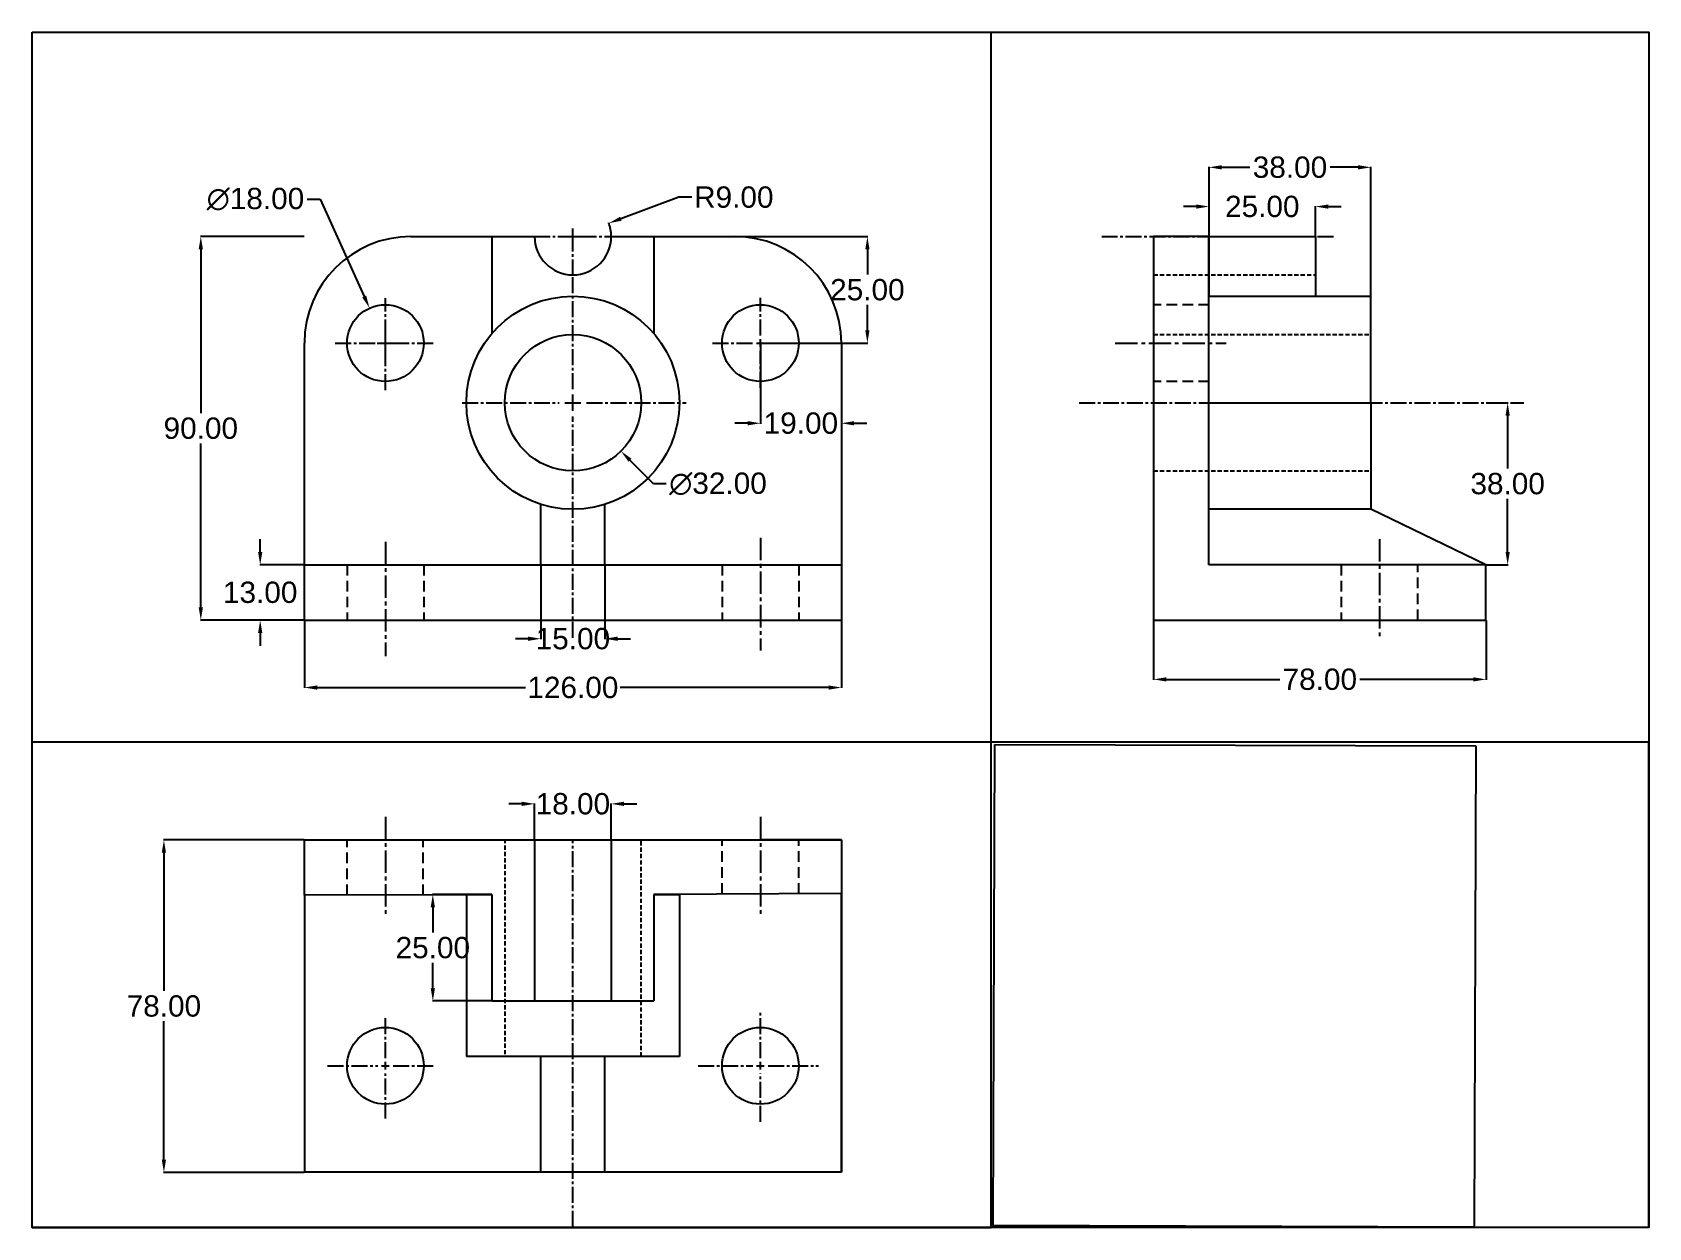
# Model space of a CAD drawing. Header units: inches. Extents: x 61 to 440, y 1 to 281.
import ezdxf

# ---------------------------------------------------------------- set-up
doc = ezdxf.new("R2010")
doc.units = ezdxf.units.IN
doc.header["$MEASUREMENT"] = 0
doc.linetypes.add('CENTER2', pattern=[1.125, 0.75, -0.125, 0.125, -0.125])
doc.linetypes.add('DASHED2', pattern=[0.375, 0.25, -0.125])
doc.styles.get("Standard").update_dxf_attribs({"font": 'arial.ttf'})
doc.dimstyles.new('000001CC1E3200C8', dxfattribs={"dimtxt": 5, "dimasz": 3, "dimexe": 0.1, "dimexo": 0.05, "dimgap": 1, "dimtad": 0, "dimtih": 1, "dimtoh": 1, "dimzin": 7, "dimdsep": 46, "dimtxsty": 'Standard', "dimcen": 1.9, "dimclrd": 2, "dimclre": 3, "dimclrt": 2, "dimadec": 0, "dimazin": 2, "dimtp": 0.1, "dimtm": 0.1, "dimtfac": 0.71, "dimtix": 1, "dimtofl": 0, "dimtmove": 1, "dimatfit": 2, "dimfxl": 1, "dimtolj": 1, "dimtzin": 7, "dimlwd": -1, "dimlwe": -1, "dimarcsym": 0})
picture_1 = doc.add_image_def('image1.jpg', size_in_pixel=(564, 564))
picture_2 = doc.add_image_def('image2.jpg', size_in_pixel=(564, 564))

# ---------------------------------------------------------------- blocks, each defined once
blk = doc.blocks.new('*U1')
at = {"color": 0, "linetype": 'CENTER2', "ltscale": 5, "transparency": 16777216}
for p, q in [((0, 1.8), (0, 11.68)), ((-13.56, 0), (-1.8, 0)), ((1.8, 0), (11.62, 0)), ((0, -12.4), (0, -1.8))]:
    blk.add_line(p, q, dxfattribs=at)
at = {"color": 0, "linetype": 'Continuous', "ltscale": 5, "transparency": 16777216}
for p, q in [((-0.9, 0), (0.9, 0)), ((0, -0.9), (0, 0.9))]:
    blk.add_line(p, q, dxfattribs=at)
blk = doc.blocks.new('*U2')
at = {"color": 0, "linetype": 'CENTER2', "ltscale": 5, "transparency": 16777216}
for p, q in [((0, 1.8), (0, 12.84)), ((-14.62, 0), (-1.8, 0)), ((1.8, 0), (13.67, 0)), ((0, -13.14), (0, -1.8))]:
    blk.add_line(p, q, dxfattribs=at)
at = {"color": 0, "linetype": 'Continuous', "ltscale": 5, "transparency": 16777216}
for p, q in [((-0.9, 0), (0.9, 0)), ((0, -0.9), (0, 0.9))]:
    blk.add_line(p, q, dxfattribs=at)
blk = doc.blocks.new('*U3')
at = {"color": 0, "linetype": 'CENTER2', "ltscale": 5, "transparency": 16777216}
for p, q in [((-9.12, 0), (-1.8, 0)), ((0, 0.9), (0, 1.66)), ((1.8, 0), (9.12, 0)), ((0, -9.12), (0, -1.8))]:
    blk.add_line(p, q, dxfattribs=at)
at = {"color": 0, "linetype": 'Continuous', "ltscale": 5, "transparency": 16777216}
for p, q in [((-0.9, 0), (0.9, 0)), ((0, -0.9), (0, 0.9))]:
    blk.add_line(p, q, dxfattribs=at)
blk = doc.blocks.new('*U4')
at = {"color": 0, "linetype": 'CENTER2', "ltscale": 5, "transparency": 16777216}
for p, q in [((0, 1.8), (0, 10.61)), ((-11.24, 0), (-1.8, 0)), ((1.8, 0), (10.35, 0)), ((0, -10.52), (0, -1.8))]:
    blk.add_line(p, q, dxfattribs=at)
at = {"color": 0, "linetype": 'Continuous', "ltscale": 5, "transparency": 16777216}
for p, q in [((-0.9, 0), (0.9, 0)), ((0, -0.9), (0, 0.9))]:
    blk.add_line(p, q, dxfattribs=at)
blk = doc.blocks.new('*U5')
at = {"color": 0, "linetype": 'CENTER2', "ltscale": 5, "transparency": 16777216}
for p, q in [((0, 1.8), (0, 10.55)), ((-11.75, 0), (-1.8, 0)), ((1.8, 0), (11.63, 0)), ((0, -11.02), (0, -1.8))]:
    blk.add_line(p, q, dxfattribs=at)
at = {"color": 0, "linetype": 'Continuous', "ltscale": 5, "transparency": 16777216}
for p, q in [((-0.9, 0), (0.9, 0)), ((0, -0.9), (0, 0.9))]:
    blk.add_line(p, q, dxfattribs=at)
blk = doc.blocks.new('*U6')
at = {"color": 0, "linetype": 'CENTER2', "ltscale": 5, "transparency": 16777216}
for p, q in [((0, 3.2), (0, 30)), ((-26, 0), (-3.2, 0)), ((3.2, 0), (26.6, 0)), ((0, -55.12), (0, -3.2))]:
    blk.add_line(p, q, dxfattribs=at)
at = {"color": 0, "linetype": 'Continuous', "ltscale": 5, "transparency": 16777216}
for p, q in [((-1.6, 0), (1.6, 0)), ((0, -1.6), (0, 1.6))]:
    blk.add_line(p, q, dxfattribs=at)
blk = doc.blocks.new('*D7')
at = {"color": 3, "linetype": 'ByBlock', "transparency": 16777216}
for p, q in [((125, 143.31), (125, 127.44)), ((251, 143.31), (251, 127.44))]:
    blk.add_line(p, q, dxfattribs=at)
at = {"color": 2, "linetype": 'ByBlock', "transparency": 16777216}
for p, q in [((128, 127.54), (176.87, 127.54)), ((248, 127.54), (199.13, 127.54))]:
    blk.add_line(p, q, dxfattribs=at)
at = {"color": 2, "transparency": 16777216}
for points in [[(128, 128.04), (128, 127.04), (125, 127.54)], [(248, 128.04), (248, 127.04), (251, 127.54)]]:
    blk.add_solid(points, dxfattribs=at)
at = {"layer": 'Defpoints', "color": 0, "transparency": 16777216}
for p in [(125, 143.36), (251, 143.36), (251, 127.54)]:
    blk.add_point(p, dxfattribs=at)
at = {"color": 2, "transparency": 16777216, "insert": (188, 127.54), "char_height": 5, "attachment_point": 5}
blk.add_mtext('\\A1;126.00', dxfattribs=at)
blk = doc.blocks.new('*D8')
at = {"color": 3, "linetype": 'ByBlock', "transparency": 16777216}
for p, q in [((124.95, 233.36), (100.58, 233.36)), ((124.95, 143.36), (100.58, 143.36))]:
    blk.add_line(p, q, dxfattribs=at)
at = {"color": 2, "linetype": 'ByBlock', "transparency": 16777216}
for p, q in [((100.68, 230.36), (100.68, 191.92)), ((100.68, 146.36), (100.68, 184.81))]:
    blk.add_line(p, q, dxfattribs=at)
at = {"color": 2, "transparency": 16777216}
for points in [[(100.18, 230.36), (101.18, 230.36), (100.68, 233.36)], [(100.18, 146.36), (101.18, 146.36), (100.68, 143.36)]]:
    blk.add_solid(points, dxfattribs=at)
at = {"layer": 'Defpoints', "color": 0, "transparency": 16777216}
for p in [(100.68, 233.36), (125, 233.36), (125, 143.36)]:
    blk.add_point(p, dxfattribs=at)
at = {"color": 2, "transparency": 16777216, "insert": (100.68, 188.36), "char_height": 5, "attachment_point": 5}
blk.add_mtext('\\A1;90.00', dxfattribs=at)
blk = doc.blocks.new('*D9')
at = {"color": 2, "linetype": 'ByBlock', "transparency": 16777216}
for p, q in [((114.62, 159.36), (114.62, 162.36)), ((114.62, 140.36), (114.62, 137.36))]:
    blk.add_line(p, q, dxfattribs=at)
at = {"color": 3, "linetype": 'ByBlock', "transparency": 16777216}
for p, q in [((124.95, 156.36), (114.52, 156.36)), ((124.95, 143.36), (114.52, 143.36))]:
    blk.add_line(p, q, dxfattribs=at)
at = {"color": 2, "transparency": 16777216}
for points in [[(114.12, 159.36), (115.12, 159.36), (114.62, 156.36)], [(114.12, 140.36), (115.12, 140.36), (114.62, 143.36)]]:
    blk.add_solid(points, dxfattribs=at)
at = {"layer": 'Defpoints', "color": 0, "transparency": 16777216}
for p in [(114.62, 156.36), (125, 156.36), (125, 143.36)]:
    blk.add_point(p, dxfattribs=at)
at = {"color": 2, "transparency": 16777216, "insert": (114.62, 149.86), "char_height": 5, "attachment_point": 5}
blk.add_mtext('\\A1;13.00', dxfattribs=at)
blk = doc.blocks.new('*D10')
at = {"color": 3, "linetype": 'ByBlock', "transparency": 16777216}
for p, q in [((232, 208.31), (232, 189.45)), ((251, 208.31), (251, 189.45))]:
    blk.add_line(p, q, dxfattribs=at)
at = {"color": 2, "linetype": 'ByBlock', "transparency": 16777216}
for p, q in [((229, 189.55), (226, 189.55)), ((254, 189.55), (257, 189.55))]:
    blk.add_line(p, q, dxfattribs=at)
at = {"color": 2, "transparency": 16777216}
for points in [[(229, 190.05), (229, 189.05), (232, 189.55)], [(254, 190.05), (254, 189.05), (251, 189.55)]]:
    blk.add_solid(points, dxfattribs=at)
at = {"layer": 'Defpoints', "color": 0, "transparency": 16777216}
for p in [(232, 208.36), (251, 208.36), (251, 189.55)]:
    blk.add_point(p, dxfattribs=at)
at = {"color": 2, "transparency": 16777216, "insert": (241.5, 189.55), "char_height": 5, "attachment_point": 5}
blk.add_mtext('\\A1;19.00', dxfattribs=at)
blk = doc.blocks.new('*D11')
at = {"color": 3, "linetype": 'ByBlock', "transparency": 16777216}
for p, q in [((226.05, 233.36), (257.21, 233.36)), ((232.05, 208.36), (257.21, 208.36))]:
    blk.add_line(p, q, dxfattribs=at)
at = {"color": 2, "linetype": 'ByBlock', "transparency": 16777216}
for p, q in [((257.11, 230.36), (257.11, 224.42)), ((257.11, 211.36), (257.11, 217.31))]:
    blk.add_line(p, q, dxfattribs=at)
at = {"color": 2, "transparency": 16777216}
for points in [[(256.61, 230.36), (257.61, 230.36), (257.11, 233.36)], [(256.61, 211.36), (257.61, 211.36), (257.11, 208.36)]]:
    blk.add_solid(points, dxfattribs=at)
at = {"layer": 'Defpoints', "color": 0, "transparency": 16777216}
for p in [(226, 233.36), (257.11, 233.36), (232, 208.36)]:
    blk.add_point(p, dxfattribs=at)
at = {"color": 2, "transparency": 16777216, "insert": (257.11, 220.86), "char_height": 5, "attachment_point": 5}
blk.add_mtext('\\A1;25.00', dxfattribs=at)
blk = doc.blocks.new('*D15')
at = {"color": 3, "linetype": 'ByBlock', "transparency": 16777216}
for p, q in [((324.28, 143.31), (324.28, 129.36)), ((402.28, 143.31), (402.28, 129.36))]:
    blk.add_line(p, q, dxfattribs=at)
at = {"color": 2, "linetype": 'ByBlock', "transparency": 16777216}
for p, q in [((327.28, 129.46), (353.87, 129.46)), ((399.28, 129.46), (372.68, 129.46))]:
    blk.add_line(p, q, dxfattribs=at)
at = {"color": 2, "transparency": 16777216}
for points in [[(327.28, 129.96), (327.28, 128.96), (324.28, 129.46)], [(399.28, 129.96), (399.28, 128.96), (402.28, 129.46)]]:
    blk.add_solid(points, dxfattribs=at)
at = {"layer": 'Defpoints', "color": 0, "transparency": 16777216}
for p in [(324.28, 143.36), (402.28, 143.36), (402.28, 129.46)]:
    blk.add_point(p, dxfattribs=at)
at = {"color": 2, "transparency": 16777216, "insert": (363.28, 129.46), "char_height": 5, "attachment_point": 5}
blk.add_mtext('\\A1;78.00', dxfattribs=at)
blk = doc.blocks.new('*D16')
at = {"color": 2, "linetype": 'ByBlock', "transparency": 16777216}
for p, q in [((125.66, 242.12), (128.66, 242.12)), ((128.66, 242.12), (139.04, 219.29))]:
    blk.add_line(p, q, dxfattribs=at)
at = {"color": 3, "transparency": 16777216}
for p, q in [((144, 206.46), (144, 210.26)), ((142.1, 208.36), (145.9, 208.36))]:
    blk.add_line(p, q, dxfattribs=at)
at = {"color": 2, "transparency": 16777216}
blk.add_solid([(139.49, 219.5), (138.58, 219.08), (140.28, 216.56)], dxfattribs=at)
at = {"layer": 'Defpoints', "color": 0, "transparency": 16777216}
for p in [(140.28, 216.56), (147.72, 200.17)]:
    blk.add_point(p, dxfattribs=at)
at = {"color": 2, "transparency": 16777216, "insert": (113.51, 242.12), "char_height": 5, "attachment_point": 5}
blk.add_mtext('\\A1;∅18.00', dxfattribs=at)
blk = doc.blocks.new('*D17')
at = {"color": 3, "transparency": 16777216}
for p, q in [((186.1, 194.36), (189.9, 194.36)), ((188, 192.46), (188, 196.26))]:
    blk.add_line(p, q, dxfattribs=at)
at = {"color": 2, "linetype": 'ByBlock', "transparency": 16777216}
for p, q in [((206.91, 175.32), (201.39, 180.88)), ((209.91, 175.32), (206.91, 175.32))]:
    blk.add_line(p, q, dxfattribs=at)
at = {"color": 2, "transparency": 16777216}
blk.add_solid([(201.75, 181.24), (201.04, 180.53), (199.28, 183.01)], dxfattribs=at)
at = {"layer": 'Defpoints', "color": 0, "transparency": 16777216}
for p in [(176.72, 205.72), (199.28, 183.01)]:
    blk.add_point(p, dxfattribs=at)
at = {"color": 2, "transparency": 16777216, "insert": (222.06, 175.32), "char_height": 5, "attachment_point": 5}
blk.add_mtext('\\A1;∅32.00', dxfattribs=at)
blk = doc.blocks.new('*D18')
at = {"color": 2, "linetype": 'ByBlock', "transparency": 16777216}
for p, q in [((212.88, 242.58), (199.25, 237.53)), ((215.88, 242.58), (212.88, 242.58))]:
    blk.add_line(p, q, dxfattribs=at)
at = {"color": 3, "transparency": 16777216}
for p, q in [((188, 231.46), (188, 235.26)), ((186.1, 233.36), (189.9, 233.36))]:
    blk.add_line(p, q, dxfattribs=at)
at = {"color": 3, "linetype": 'ByBlock', "transparency": 16777216}
blk.add_arc((188, 233.36), 9, 0.3183, 20.9685, dxfattribs=at)
at = {"color": 2, "transparency": 16777216}
blk.add_solid([(199.08, 238), (199.43, 237.06), (196.44, 236.49)], dxfattribs=at)
at = {"layer": 'Defpoints', "color": 0, "transparency": 16777216}
for p in [(196.44, 236.49), (188, 233.36)]:
    blk.add_point(p, dxfattribs=at)
at = {"color": 2, "transparency": 16777216, "insert": (225.76, 242.58), "char_height": 5, "attachment_point": 5}
blk.add_mtext('\\A1;R9.00', dxfattribs=at)
blk = doc.blocks.new('*D19')
at = {"color": 3, "linetype": 'ByBlock', "transparency": 16777216}
for p, q in [((180.5, 156.31), (180.5, 138.89)), ((195.5, 156.31), (195.5, 138.89))]:
    blk.add_line(p, q, dxfattribs=at)
at = {"color": 2, "linetype": 'ByBlock', "transparency": 16777216}
for p, q in [((177.5, 138.99), (174.5, 138.99)), ((198.5, 138.99), (201.5, 138.99))]:
    blk.add_line(p, q, dxfattribs=at)
at = {"color": 2, "transparency": 16777216}
for points in [[(177.5, 139.49), (177.5, 138.49), (180.5, 138.99)], [(198.5, 139.49), (198.5, 138.49), (195.5, 138.99)]]:
    blk.add_solid(points, dxfattribs=at)
at = {"layer": 'Defpoints', "color": 0, "transparency": 16777216}
for p in [(180.5, 156.36), (195.5, 156.36), (195.5, 138.99)]:
    blk.add_point(p, dxfattribs=at)
at = {"color": 2, "transparency": 16777216, "insert": (188, 138.99), "char_height": 5, "attachment_point": 5}
blk.add_mtext('\\A1;15.00', dxfattribs=at)
blk = doc.blocks.new('*D20')
at = {"color": 3, "linetype": 'ByBlock', "transparency": 16777216}
for p, q in [((124.95, 91.8), (91.92, 91.8)), ((124.95, 13.8), (91.92, 13.8))]:
    blk.add_line(p, q, dxfattribs=at)
at = {"color": 2, "linetype": 'ByBlock', "transparency": 16777216}
for p, q in [((92.02, 88.8), (92.02, 56.36)), ((92.02, 16.8), (92.02, 49.25))]:
    blk.add_line(p, q, dxfattribs=at)
at = {"color": 2, "transparency": 16777216}
for points in [[(91.52, 88.8), (92.52, 88.8), (92.02, 91.8)], [(91.52, 16.8), (92.52, 16.8), (92.02, 13.8)]]:
    blk.add_solid(points, dxfattribs=at)
at = {"layer": 'Defpoints', "color": 0, "transparency": 16777216}
for p in [(125, 91.8), (92.02, 13.8), (125, 13.8)]:
    blk.add_point(p, dxfattribs=at)
at = {"color": 2, "transparency": 16777216, "insert": (92.02, 52.8), "char_height": 5, "attachment_point": 5}
blk.add_mtext('\\A1;78.00', dxfattribs=at)
blk = doc.blocks.new('*D21')
at = {"color": 2, "linetype": 'ByBlock', "transparency": 16777216}
for p, q in [((176, 100.25), (173, 100.25)), ((200, 100.25), (203, 100.25))]:
    blk.add_line(p, q, dxfattribs=at)
at = {"color": 3, "linetype": 'ByBlock', "transparency": 16777216}
for p, q in [((179, 91.85), (179, 100.35)), ((197, 91.85), (197, 100.35))]:
    blk.add_line(p, q, dxfattribs=at)
at = {"color": 2, "transparency": 16777216}
for points in [[(176, 100.75), (176, 99.75), (179, 100.25)], [(200, 100.75), (200, 99.75), (197, 100.25)]]:
    blk.add_solid(points, dxfattribs=at)
at = {"layer": 'Defpoints', "color": 0, "transparency": 16777216}
for p in [(197, 100.25), (179, 91.8), (197, 91.8)]:
    blk.add_point(p, dxfattribs=at)
at = {"color": 2, "transparency": 16777216, "insert": (188, 100.25), "char_height": 5, "attachment_point": 5}
blk.add_mtext('\\A1;18.00', dxfattribs=at)
blk = doc.blocks.new('*D23')
at = {"color": 3, "linetype": 'ByBlock', "transparency": 16777216}
for p, q in [((168.95, 79), (155.03, 79)), ((168.95, 54), (155.03, 54))]:
    blk.add_line(p, q, dxfattribs=at)
at = {"color": 2, "linetype": 'ByBlock', "transparency": 16777216}
for p, q in [((155.13, 76), (155.13, 70.05)), ((155.13, 57), (155.13, 62.95))]:
    blk.add_line(p, q, dxfattribs=at)
at = {"color": 2, "transparency": 16777216}
for points in [[(154.63, 76), (155.63, 76), (155.13, 79)], [(154.63, 57), (155.63, 57), (155.13, 54)]]:
    blk.add_solid(points, dxfattribs=at)
at = {"layer": 'Defpoints', "color": 0, "transparency": 16777216}
for p in [(169, 79), (155.13, 54), (169, 54)]:
    blk.add_point(p, dxfattribs=at)
at = {"color": 2, "transparency": 16777216, "insert": (155.13, 66.5), "char_height": 5, "attachment_point": 5}
blk.add_mtext('\\A1;25.00', dxfattribs=at)
blk = doc.blocks.new('*D25')
at = {"color": 3, "linetype": 'ByBlock', "transparency": 16777216}
for p, q in [((402.33, 194.36), (407.46, 194.36)), ((402.33, 156.36), (407.46, 156.36))]:
    blk.add_line(p, q, dxfattribs=at)
at = {"color": 2, "linetype": 'ByBlock', "transparency": 16777216}
for p, q in [((407.36, 191.36), (407.36, 178.92)), ((407.36, 159.36), (407.36, 171.81))]:
    blk.add_line(p, q, dxfattribs=at)
at = {"color": 2, "transparency": 16777216}
for points in [[(406.86, 191.36), (407.86, 191.36), (407.36, 194.36)], [(406.86, 159.36), (407.86, 159.36), (407.36, 156.36)]]:
    blk.add_solid(points, dxfattribs=at)
at = {"layer": 'Defpoints', "color": 0, "transparency": 16777216}
for p in [(402.28, 194.36), (407.36, 194.36), (402.28, 156.36)]:
    blk.add_point(p, dxfattribs=at)
at = {"color": 2, "transparency": 16777216, "insert": (407.36, 175.36), "char_height": 5, "attachment_point": 5}
blk.add_mtext('\\A1;38.00', dxfattribs=at)
blk = doc.blocks.new('*D26')
at = {"color": 2, "linetype": 'ByBlock', "transparency": 16777216}
for p, q in [((334.28, 240.39), (331.28, 240.39)), ((365.28, 240.39), (368.28, 240.39))]:
    blk.add_line(p, q, dxfattribs=at)
at = {"color": 3, "linetype": 'ByBlock', "transparency": 16777216}
for p, q in [((337.28, 233.41), (337.28, 240.49)), ((362.28, 233.41), (362.28, 240.49))]:
    blk.add_line(p, q, dxfattribs=at)
at = {"color": 2, "transparency": 16777216}
for points in [[(334.28, 240.89), (334.28, 239.89), (337.28, 240.39)], [(365.28, 240.89), (365.28, 239.89), (362.28, 240.39)]]:
    blk.add_solid(points, dxfattribs=at)
at = {"layer": 'Defpoints', "color": 0, "transparency": 16777216}
for p in [(362.28, 240.39), (337.28, 233.36), (362.28, 233.36)]:
    blk.add_point(p, dxfattribs=at)
at = {"color": 2, "transparency": 16777216, "insert": (349.78, 240.39), "char_height": 5, "attachment_point": 5}
blk.add_mtext('\\A1;25.00', dxfattribs=at)
blk = doc.blocks.new('*D27')
at = {"color": 3, "linetype": 'ByBlock', "transparency": 16777216}
for p, q in [((337.28, 219.41), (337.28, 249.7)), ((375.28, 219.41), (375.28, 249.7))]:
    blk.add_line(p, q, dxfattribs=at)
at = {"color": 2, "linetype": 'ByBlock', "transparency": 16777216}
for p, q in [((340.28, 249.6), (346.85, 249.6)), ((372.28, 249.6), (365.7, 249.6))]:
    blk.add_line(p, q, dxfattribs=at)
at = {"color": 2, "transparency": 16777216}
for points in [[(340.28, 250.1), (340.28, 249.1), (337.28, 249.6)], [(372.28, 250.1), (372.28, 249.1), (375.28, 249.6)]]:
    blk.add_solid(points, dxfattribs=at)
at = {"layer": 'Defpoints', "color": 0, "transparency": 16777216}
for p in [(375.28, 249.6), (337.28, 219.36), (375.28, 219.36)]:
    blk.add_point(p, dxfattribs=at)
at = {"color": 2, "transparency": 16777216, "insert": (356.28, 249.6), "char_height": 5, "attachment_point": 5}
blk.add_mtext('\\A1;38.00', dxfattribs=at)

msp = doc.modelspace()

# ---------------------------------------------------------------- linework, layer by layer
for p, q in [((61.146, 281.269), (286.146, 281.269)), ((286.146, 0.819), (286.146, 281.269)), ((150, 233.364), (179, 233.364)), ((169, 233.364), (169, 210.612)), ((197, 233.364), (226, 233.364)), ((207, 233.364), (207, 210.612)), ((337.275, 233.364), (324.275, 233.364)), ((324.275, 233.364), (324.275, 143.364)), ((337.275, 156.364), (337.275, 233.364)), ((337.275, 233.364), (362.275, 233.364)), ((362.275, 233.364), (362.275, 219.364)), ((337.275, 219.364), (375.275, 219.364)), ((375.275, 194.364), (375.275, 219.364)), ((125, 143.364), (125, 208.364)), ((251, 208.364), (251, 143.364)), ((337.275, 194.364), (375.275, 194.364)), ((375.275, 194.364), (375.275, 169.364)), ((180.5, 156.364), (180.5, 170.515)), ((195.5, 156.364), (195.5, 170.515)), ((375.275, 169.364), (337.275, 169.364)), ((402.275, 156.364), (375.275, 169.364)), ((125, 143.364), (125, 156.364)), ((125, 156.364), (251, 156.364)), ((125, 156.364), (188, 156.364)), ((125, 156.364), (144, 156.364)), ((251, 156.364), (251, 143.364)), ((402.275, 156.364), (337.275, 156.364)), ((402.275, 143.364), (402.275, 156.364)), ((125, 143.364), (251, 143.364)), ((324.275, 143.364), (402.275, 143.364)), ((61.146, 0.819), (61.146, 114.819)), ((61.146, 114.819), (440.454, 114.819)), ((440.454, 0.819), (440.454, 114.819)), ((125, 78.803), (125, 91.803)), ((125, 91.803), (251, 91.803)), ((179, 92), (179, 54)), ((197, 92), (197, 54)), ((251, 91.803), (232, 91.803)), ((251, 91.803), (251, 79.197)), ((251, 91.803), (251, 13.803)), ((125, 78.803), (125.001, 13.803)), ((169, 78.94), (125.001, 78.803)), ((163, 79), (163, 41)), ((169, 79), (163, 79)), ((169, 79), (169, 54)), ((188, 79), (188, 79)), ((188, 79), (188, 79)), ((251, 79.197), (207, 79)), ((207, 79), (207, 54)), ((207, 79), (213, 79)), ((213, 79), (213, 41)), ((251, 13.803), (251, 79.197)), ((169, 54), (207, 54)), ((213, 41), (163, 41)), ((180.5, 13.803), (180.5, 41)), ((195.5, 13.803), (195.5, 41)), ((251, 13.803), (125, 13.803)), ((61.146, 0.819), (286.146, 0.819))]:
    msp.add_line(p, q)
at = {"color": 1, "linetype": 'CENTER2', "ltscale": 5}
for p, q in [((312.09, 233.364), (366.582, 233.364)), ((306.779, 194.364), (411.125, 194.364)), ((188, 1), (188, 91.803))]:
    msp.add_line(p, q, dxfattribs=at)
at = {"color": 40, "linetype": 'DASHED2', "ltscale": 4, "true_color": 0xf8d731}
for p, q in [((324.275, 224.364), (362.275, 224.364)), ((324.275, 210.364), (375.275, 210.364)), ((324.275, 178.364), (375.275, 178.364)), ((172, 92), (172, 41)), ((204, 41), (204, 92))]:
    msp.add_line(p, q, dxfattribs=at)
at = {"color": 40, "linetype": 'DASHED2', "ltscale": 10, "true_color": 0xf8d731}
for p, q in [((337.275, 217.364), (324.275, 217.364)), ((337.275, 199.364), (324.275, 199.364)), ((135, 156.364), (135, 143.364)), ((153, 156.364), (153, 143.364)), ((223, 156.364), (223, 143.364)), ((241, 156.364), (241, 143.364)), ((368.275, 156.364), (368.275, 143.364)), ((386.275, 143.364), (386.275, 156.364)), ((135, 78.862), (135, 91.803)), ((152.838, 78.862), (152.838, 91.803)), ((223, 79.138), (223, 91.803)), ((241, 79.138), (241, 91.803))]:
    msp.add_line(p, q, dxfattribs=at)
at = {"color": 1, "linetype": 'CENTER2', "ltscale": 7}
for p, q in [((315.275, 208.364), (341.275, 208.364)), ((144, 161.701), (144, 134.941)), ((232, 162.668), (232, 136.23)), ((377.275, 162.364), (377.275, 138.806)), ((144, 97.171), (144, 73.803)), ((232, 97.171), (232, 73.803))]:
    msp.add_line(p, q, dxfattribs=at)
msp.add_lwpolyline([(61.146, 281.269), (440.454, 281.269), (440.454, 0.819), (61.146, 0.819)], close=True)
for centre, radius in [((144, 208.364), 9), ((188, 194.364), 25), ((232, 208.364), 9), ((188, 194.364), 16), ((144.001, 38.803), 9), ((232, 38.803), 9)]:
    msp.add_circle(centre, radius)
for centre, radius, start, end in [((150, 208.364), 25, 90, 180), ((188, 233.364), 9, 180, 0), ((226, 208.364), 25, 0, 90)]:
    msp.add_arc(centre, radius, start, end)

# ---------------------------------------------------------------- block references
at = {"color": 1, "linetype": 'CENTER2', "ltscale": 5}
for name, p in [('*U3', (188, 233.364)), ('*U6', (188, 194.364)), ('*U5', (144, 208.364)), ('*U4', (232, 208.364)), ('*U1', (144.001, 38.803)), ('*U2', (232, 38.803))]:
    msp.add_blockref(name, p, dxfattribs=at)

# ---------------------------------------------------------------- dimensions: what is measured, and where the dimension line sits
for base, p1, p2, picture, middle in [((375.275, 249.598), (337.275, 219.364), (375.275, 219.364), '*D27', (356.275, 249.598)), ((362.275, 240.392), (337.275, 233.364), (362.275, 233.364), '*D26', (349.775, 240.392)), ((251, 189.548), (232, 208.364), (251, 208.364), '*D10', (241.5, 189.548)), ((195.5, 138.995), (180.5, 156.364), (195.5, 156.364), '*D19', (188, 138.995)), ((251, 127.537), (125, 143.364), (251, 143.364), '*D7', (188, 127.537)), ((402.275, 129.462), (324.275, 143.364), (402.275, 143.364), '*D15', (363.275, 129.462)), ((197, 100.249), (179, 91.803), (197, 91.803), '*D21', (188, 100.249))]:
    dim = msp.add_linear_dim(base=base, p1=p1, p2=p2, dimstyle='000001CC1E3200C8')
    dim.commit()
    dim.dimension.update_dxf_attribs({"geometry": picture, "text_midpoint": middle})
for p1, p2, picture, middle in [((147.724, 200.17), (140.276, 216.558), '*D16', (128.658, 242.124)), ((176.724, 205.715), (199.276, 183.013), '*D17', (206.915, 175.324))]:
    dim = msp.add_diameter_dim_2p(p1=p1, p2=p2, dimstyle='000001CC1E3200C8')
    dim.commit()
    dim.dimension.update_dxf_attribs({"geometry": picture, "text_midpoint": middle, "dimtype": 163})
dim = msp.add_radius_dim(center=(188, 233.364), mpoint=(196.439, 236.491), dimstyle='000001CC1E3200C8')
dim.commit()
dim.dimension.update_dxf_attribs({"geometry": '*D18', "text_midpoint": (212.878, 242.582), "dimtype": 164})
for p2, distance, picture, middle in [((125, 233.364), 24.316, '*D8', (100.684, 188.364)), ((125, 156.364), 10.378, '*D9', (114.622, 149.864))]:
    dim = msp.add_aligned_dim(p1=(125, 143.364), p2=p2, distance=distance, dimstyle='000001CC1E3200C8')
    dim.commit()
    dim.dimension.update_dxf_attribs({"geometry": picture, "text_midpoint": middle})
for base, p1, p2, picture, middle in [((257.115, 233.364), (232, 208.364), (226, 233.364), '*D11', (257.115, 220.864)), ((407.364, 194.364), (402.275, 156.364), (402.275, 194.364), '*D25', (407.364, 175.364)), ((92.019, 13.803), (125, 91.803), (125.001, 13.803), '*D20', (92.019, 52.803)), ((155.126, 54), (169, 79), (169, 54), '*D23', (155.126, 66.5))]:
    dim = msp.add_linear_dim(base=base, p1=p1, p2=p2, angle=90, dimstyle='000001CC1E3200C8')
    dim.commit()
    dim.dimension.update_dxf_attribs({"geometry": picture, "text_midpoint": middle})

# ---------------------------------------------------------------- pictures from other files: only their frames are drawn
image = msp.add_image(picture_2, insert=(286.646, 1.319), size_in_units=(112.885, 112.885), rotation=-0.18626)
image.dxf.flags = 7
image = msp.add_image(picture_1, insert=(286.146, 0.819), size_in_units=(0.5, 0.5))
image.dxf.flags = 7

doc.saveas('drawing.dxf')
